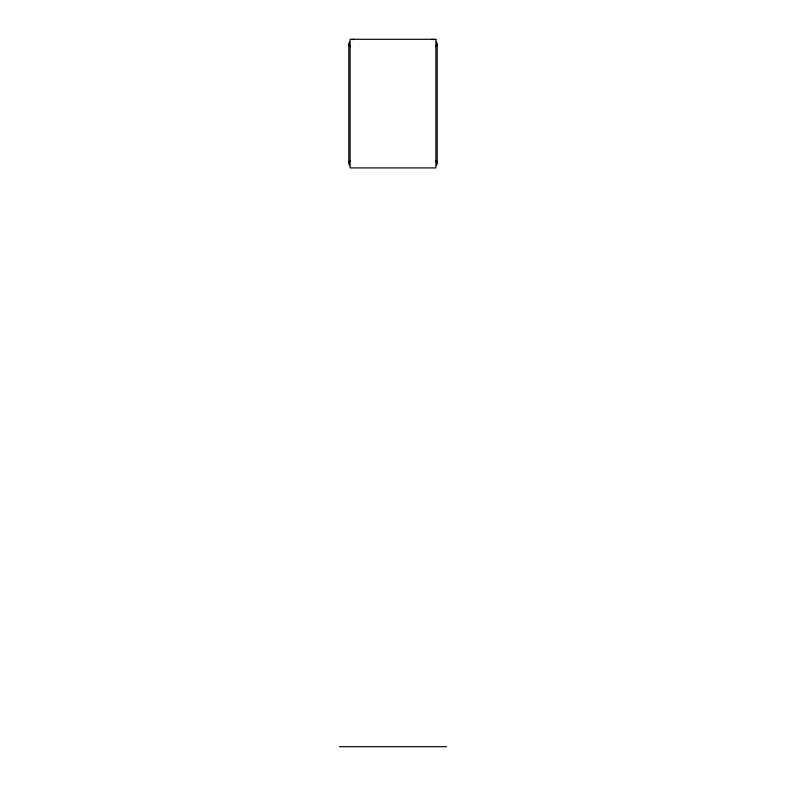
<?xml version="1.0" encoding="UTF-8"?>
<svg xmlns="http://www.w3.org/2000/svg" width="786" height="786" viewBox="0 0 786 786"><rect width="100%" height="100%" fill="white"/><g stroke="black" fill="none" stroke-linecap="round" stroke-linejoin="round"><path stroke-width="1.18" d="M349.505 165.237A5.355 5.355 0 0 1 348.788 162.555L350.124 160.649M435.876 46.571L437.213 44.655A5.355 5.355 0 0 0 436.495 41.982M339.405 746.7L446.595 746.7M435.876 160.649L437.213 162.555A5.355 5.355 0 0 1 436.495 165.237M349.505 41.982A5.355 5.355 0 0 0 348.788 44.655L350.124 46.571M437.213 44.655L437.213 162.555M348.788 44.655L348.788 162.555M431.858 39.3A5.355 5.355 0 0 1 433.695 39.624M352.305 39.624A5.355 5.355 0 0 1 354.142 39.3M435.876 39.3L350.124 39.3L350.124 167.919L435.876 167.919L435.876 39.3"/></g></svg>
